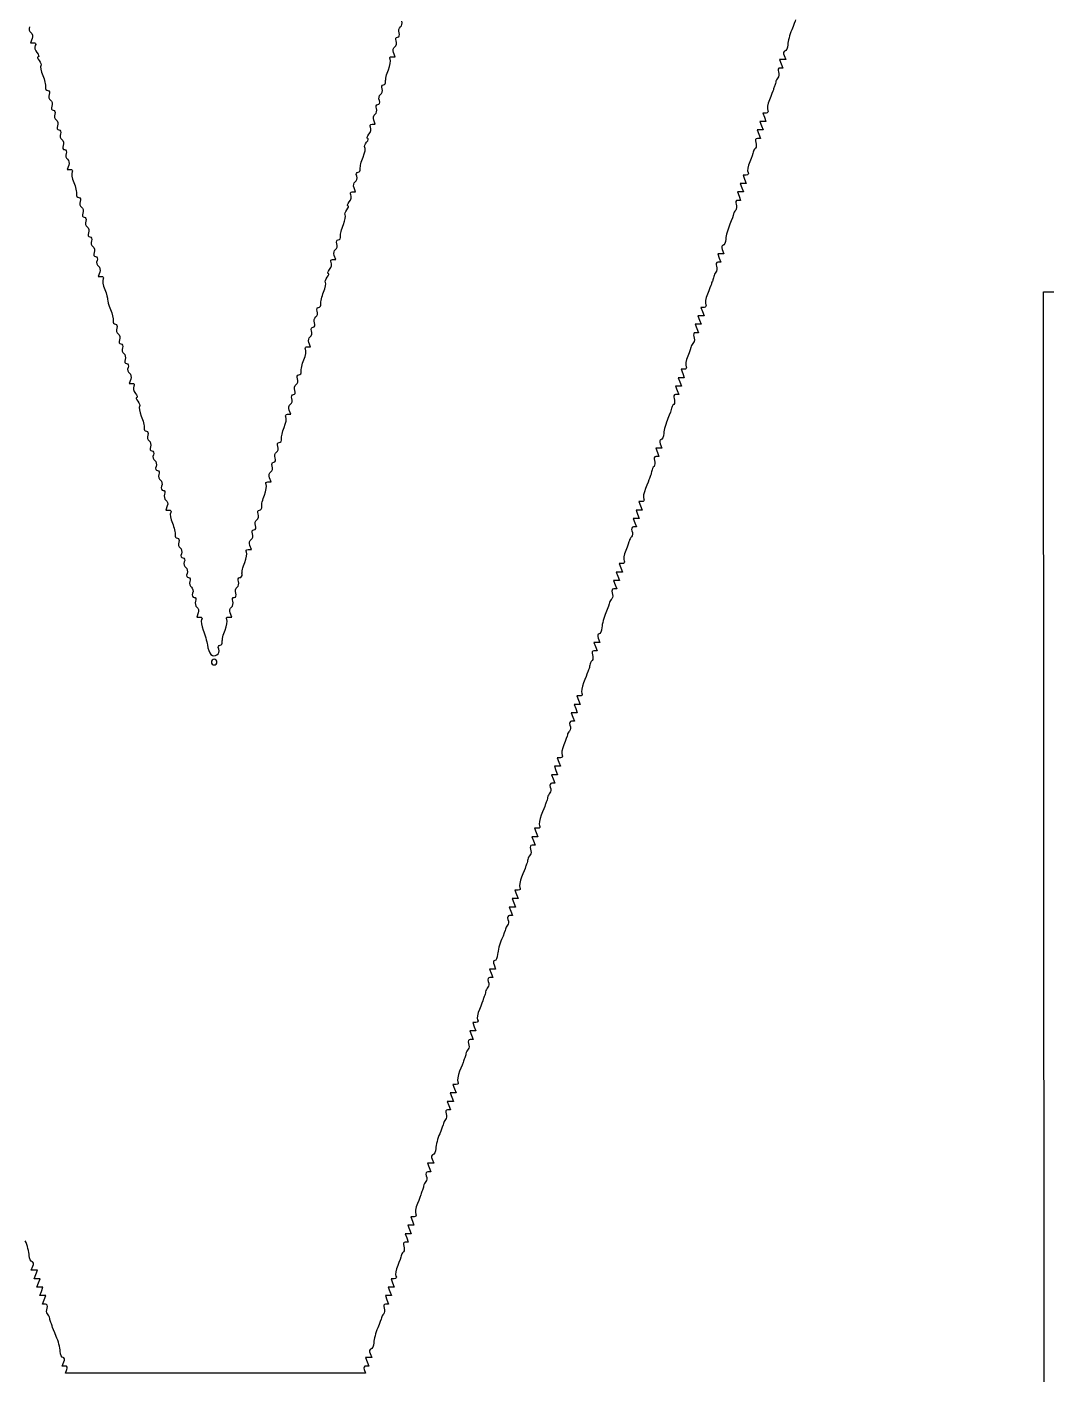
# Model space of a CAD drawing. Extents: x 13 to 550, y 14 to 551.
# Drawn here: x 262.9 to 365, y 281.4 to 416.4 of the extents above; entities that cross this region are included whole.
import ezdxf

# ---------------------------------------------------------------- set-up
doc = ezdxf.new("R2010")
doc.units = 0
doc.layers.get('0').update_dxf_attribs({"linetype": 'CONTINUOUS'})

msp = doc.modelspace()

# ---------------------------------------------------------------- linework, layer by layer
at = {"color": 7}
for p, q in [((263.411925, 415.28096), (263.252943, 414.866667)), ((263.252943, 414.866667), (263.582017, 414.866667)), ((299.451324, 413.455556), (299.780396, 413.455556)), ((299.780396, 413.455556), (299.62142, 413.869849)), ((338.768718, 413.596667), (338.931165, 413.173333)), ((338.627607, 413.173333), (338.324049, 413.173333)), ((338.324049, 413.173333), (338.486496, 412.75)), ((338.648943, 412.326667), (338.345385, 412.326667)), ((338.486496, 412.75), (338.648943, 412.326667)), ((338.931165, 413.173333), (338.627607, 413.173333)), ((336.959787, 407.811111), (336.630716, 407.811111)), ((336.630716, 407.811111), (336.793163, 407.387778)), ((297.475769, 406.682222), (297.80484, 406.682222)), ((297.80484, 406.682222), (297.645864, 407.096516)), ((336.652052, 406.964444), (336.348493, 406.964444)), ((336.348493, 406.964444), (336.51094, 406.541111)), ((336.51094, 406.541111), (336.673388, 406.117778)), ((336.95561, 406.964444), (336.652052, 406.964444)), ((336.793163, 407.387778), (336.95561, 406.964444)), ((336.369829, 406.117778), (336.066271, 406.117778)), ((336.066271, 406.117778), (336.228718, 405.694444)), ((336.391165, 405.271111), (336.087607, 405.271111)), ((336.228718, 405.694444), (336.391165, 405.271111)), ((336.673388, 406.117778), (336.369829, 406.117778)), ((267.080814, 402.58096), (266.921832, 402.166667)), ((266.921832, 402.166667), (267.250906, 402.166667)), ((334.984231, 401.602222), (334.65516, 401.602222)), ((334.65516, 401.602222), (334.817607, 401.178889)), ((334.817607, 401.178889), (334.980054, 400.755556)), ((295.500213, 399.908889), (295.829284, 399.908889)), ((295.829284, 399.908889), (295.670309, 400.323183)), ((334.394274, 399.908889), (334.090716, 399.908889)), ((334.090716, 399.908889), (334.253163, 399.485556)), ((334.676496, 400.755556), (334.372938, 400.755556)), ((334.372938, 400.755556), (334.535385, 400.332222)), ((334.697832, 399.908889), (334.394274, 399.908889)), ((334.535385, 400.332222), (334.697832, 399.908889)), ((334.980054, 400.755556), (334.676496, 400.755556)), ((334.41561, 399.062222), (334.112052, 399.062222)), ((334.253163, 399.485556), (334.41561, 399.062222)), ((293.524658, 393.135556), (293.853729, 393.135556)), ((293.853729, 393.135556), (293.694753, 393.549849)), ((332.418718, 393.7), (332.11516, 393.7)), ((332.11516, 393.7), (332.277607, 393.276667)), ((332.277607, 393.276667), (332.440054, 392.853333)), ((332.722276, 393.7), (332.418718, 393.7)), ((332.559829, 394.123333), (332.722276, 393.7)), ((270.185258, 391.856516), (270.026277, 391.442222)), ((332.440054, 392.853333), (332.136496, 392.853333)), ((270.026277, 391.442222), (270.355351, 391.442222)), ((364.843512, 284.538169), (364.772222, 389.89)), ((364.772222, 389.89), (400.374048, 389.821615)), ((330.750898, 388.337778), (330.421827, 388.337778)), ((330.421827, 388.337778), (330.584274, 387.914444)), ((330.584274, 387.914444), (330.746721, 387.491111)), ((330.16094, 386.644444), (329.857382, 386.644444)), ((329.857382, 386.644444), (330.019829, 386.221111)), ((330.019829, 386.221111), (330.182276, 385.797778)), ((330.443163, 387.491111), (330.139604, 387.491111)), ((330.139604, 387.491111), (330.302052, 387.067778)), ((330.464499, 386.644444), (330.16094, 386.644444)), ((330.302052, 387.067778), (330.464499, 386.644444)), ((330.746721, 387.491111), (330.443163, 387.491111)), ((330.182276, 385.797778), (329.878718, 385.797778)), ((290.984658, 384.386667), (291.313729, 384.386667)), ((291.313729, 384.386667), (291.154753, 384.80096)), ((328.775342, 382.128889), (328.446271, 382.128889)), ((328.446271, 382.128889), (328.608718, 381.705556)), ((273.289703, 381.132072), (273.130721, 380.717778)), ((328.467607, 381.282222), (328.164049, 381.282222)), ((328.164049, 381.282222), (328.326496, 380.858889)), ((328.326496, 380.858889), (328.488943, 380.435556)), ((328.771165, 381.282222), (328.467607, 381.282222)), ((328.608718, 381.705556), (328.771165, 381.282222)), ((273.130721, 380.717778), (273.459795, 380.717778)), ((328.185385, 380.435556), (327.881827, 380.435556)), ((327.881827, 380.435556), (328.044274, 380.012222)), ((328.206721, 379.588889), (327.903163, 379.588889)), ((328.044274, 380.012222), (328.206721, 379.588889)), ((328.488943, 380.435556), (328.185385, 380.435556)), ((289.009102, 377.613333), (289.338173, 377.613333)), ((289.338173, 377.613333), (289.179198, 378.027627)), ((326.209829, 374.226667), (325.906271, 374.226667)), ((325.906271, 374.226667), (326.068718, 373.803333)), ((326.513388, 374.226667), (326.209829, 374.226667)), ((326.35094, 374.65), (326.513388, 374.226667)), ((326.231165, 373.38), (325.927607, 373.38)), ((326.068718, 373.803333), (326.231165, 373.38)), ((287.033547, 370.84), (287.362618, 370.84)), ((287.362618, 370.84), (287.203642, 371.254294)), ((324.542009, 368.864444), (324.212938, 368.864444)), ((324.212938, 368.864444), (324.375385, 368.441111)), ((276.958592, 368.432072), (276.79961, 368.017778)), ((276.79961, 368.017778), (277.128684, 368.017778)), ((324.234274, 368.017778), (323.930716, 368.017778)), ((323.930716, 368.017778), (324.093163, 367.594444)), ((324.093163, 367.594444), (324.25561, 367.171111)), ((324.537832, 368.017778), (324.234274, 368.017778)), ((324.375385, 368.441111), (324.537832, 368.017778)), ((323.952052, 367.171111), (323.648493, 367.171111)), ((323.648493, 367.171111), (323.81094, 366.747778)), ((323.973388, 366.324444), (323.669829, 366.324444)), ((323.81094, 366.747778), (323.973388, 366.324444)), ((324.25561, 367.171111), (323.952052, 367.171111)), ((285.057991, 364.066667), (285.387062, 364.066667)), ((285.387062, 364.066667), (285.228086, 364.48096)), ((322.566453, 362.655556), (322.237382, 362.655556)), ((322.237382, 362.655556), (322.399829, 362.232222)), ((322.399829, 362.232222), (322.562276, 361.808889)), ((321.976496, 360.962222), (321.672938, 360.962222)), ((321.672938, 360.962222), (321.835385, 360.538889)), ((321.835385, 360.538889), (321.997832, 360.115556)), ((322.258718, 361.808889), (321.95516, 361.808889)), ((321.95516, 361.808889), (322.117607, 361.385556)), ((322.280054, 360.962222), (321.976496, 360.962222)), ((322.117607, 361.385556), (322.280054, 360.962222)), ((322.562276, 361.808889), (322.258718, 361.808889)), ((321.997832, 360.115556), (321.694274, 360.115556)), ((280.063036, 357.707627), (279.904055, 357.293333)), ((279.904055, 357.293333), (280.233128, 357.293333)), ((283.082436, 357.293333), (283.411507, 357.293333)), ((283.411507, 357.293333), (283.252531, 357.707627)), ((320.142052, 355.176667), (320.304499, 354.753333)), ((320.00094, 354.753333), (319.697382, 354.753333)), ((319.697382, 354.753333), (319.859829, 354.33)), ((320.022276, 353.906667), (319.718718, 353.906667)), ((319.859829, 354.33), (320.022276, 353.906667)), ((320.304499, 354.753333), (320.00094, 354.753333)), ((281.94, 352.777778), (281.94, 352.777778)), ((318.025385, 348.544444), (317.721827, 348.544444)), ((317.721827, 348.544444), (317.884274, 348.121111)), ((318.33312, 349.391111), (318.004049, 349.391111)), ((318.004049, 349.391111), (318.166496, 348.967778)), ((318.328943, 348.544444), (318.025385, 348.544444)), ((318.166496, 348.967778), (318.328943, 348.544444)), ((317.743163, 347.697778), (317.439604, 347.697778)), ((317.439604, 347.697778), (317.602052, 347.274444)), ((317.602052, 347.274444), (317.764499, 346.851111)), ((318.046721, 347.697778), (317.743163, 347.697778)), ((317.884274, 348.121111), (318.046721, 347.697778)), ((317.764499, 346.851111), (317.46094, 346.851111)), ((316.357564, 343.182222), (316.028493, 343.182222)), ((316.028493, 343.182222), (316.19094, 342.758889)), ((316.049829, 342.335556), (315.746271, 342.335556)), ((315.746271, 342.335556), (315.908718, 341.912222)), ((315.908718, 341.912222), (316.071165, 341.488889)), ((316.353388, 342.335556), (316.049829, 342.335556)), ((316.19094, 342.758889), (316.353388, 342.335556)), ((315.767607, 341.488889), (315.464049, 341.488889)), ((315.464049, 341.488889), (315.626496, 341.065556)), ((315.788943, 340.642222), (315.485385, 340.642222)), ((315.626496, 341.065556), (315.788943, 340.642222)), ((316.071165, 341.488889), (315.767607, 341.488889)), ((313.792052, 335.28), (313.488493, 335.28)), ((313.488493, 335.28), (313.65094, 334.856667)), ((314.099787, 336.126667), (313.770716, 336.126667)), ((313.770716, 336.126667), (313.933163, 335.703333)), ((314.09561, 335.28), (313.792052, 335.28)), ((313.933163, 335.703333), (314.09561, 335.28)), ((313.813388, 334.433333), (313.509829, 334.433333)), ((313.65094, 334.856667), (313.813388, 334.433333)), ((312.124231, 329.917778), (311.79516, 329.917778)), ((311.79516, 329.917778), (311.957607, 329.494444)), ((311.957607, 329.494444), (312.120054, 329.071111)), ((311.534274, 328.224444), (311.230716, 328.224444)), ((311.230716, 328.224444), (311.393163, 327.801111)), ((311.816496, 329.071111), (311.512938, 329.071111)), ((311.512938, 329.071111), (311.675385, 328.647778)), ((311.837832, 328.224444), (311.534274, 328.224444)), ((311.675385, 328.647778), (311.837832, 328.224444)), ((312.120054, 329.071111), (311.816496, 329.071111)), ((311.55561, 327.377778), (311.252052, 327.377778)), ((311.393163, 327.801111), (311.55561, 327.377778)), ((309.558718, 322.015556), (309.25516, 322.015556)), ((309.25516, 322.015556), (309.417607, 321.592222)), ((309.417607, 321.592222), (309.580054, 321.168889)), ((309.862276, 322.015556), (309.558718, 322.015556)), ((309.699829, 322.438889), (309.862276, 322.015556)), ((309.580054, 321.168889), (309.276496, 321.168889)), ((307.890898, 316.653333), (307.561827, 316.653333)), ((307.561827, 316.653333), (307.724274, 316.23)), ((307.724274, 316.23), (307.886721, 315.806667)), ((307.583163, 315.806667), (307.279604, 315.806667)), ((307.279604, 315.806667), (307.442052, 315.383333)), ((307.604499, 314.96), (307.30094, 314.96)), ((307.442052, 315.383333), (307.604499, 314.96)), ((307.886721, 315.806667), (307.583163, 315.806667)), ((305.607607, 309.597778), (305.304049, 309.597778)), ((305.304049, 309.597778), (305.466496, 309.174444)), ((305.915342, 310.444444), (305.586271, 310.444444)), ((305.586271, 310.444444), (305.748718, 310.021111)), ((305.911165, 309.597778), (305.607607, 309.597778)), ((305.748718, 310.021111), (305.911165, 309.597778)), ((305.325385, 308.751111), (305.021827, 308.751111)), ((305.021827, 308.751111), (305.184274, 308.327778)), ((305.346721, 307.904444), (305.043163, 307.904444)), ((305.184274, 308.327778), (305.346721, 307.904444)), ((305.628943, 308.751111), (305.325385, 308.751111)), ((305.466496, 309.174444), (305.628943, 308.751111)), ((303.349829, 302.542222), (303.046271, 302.542222)), ((303.046271, 302.542222), (303.208718, 302.118889)), ((303.653388, 302.542222), (303.349829, 302.542222)), ((303.49094, 302.965556), (303.653388, 302.542222)), ((303.371165, 301.695556), (303.067607, 301.695556)), ((303.208718, 302.118889), (303.371165, 301.695556)), ((301.682009, 297.18), (301.352938, 297.18)), ((301.352938, 297.18), (301.515385, 296.756667)), ((301.374274, 296.333333), (301.070716, 296.333333)), ((301.070716, 296.333333), (301.233163, 295.91)), ((301.233163, 295.91), (301.39561, 295.486667)), ((301.677832, 296.333333), (301.374274, 296.333333)), ((301.515385, 296.756667), (301.677832, 296.333333)), ((301.092052, 295.486667), (300.788493, 295.486667)), ((300.788493, 295.486667), (300.95094, 295.063333)), ((301.113388, 294.64), (300.809829, 294.64)), ((300.95094, 295.063333), (301.113388, 294.64)), ((301.39561, 295.486667), (301.092052, 295.486667)), ((263.331048, 291.817778), (263.493496, 292.241111)), ((263.634607, 291.817778), (263.331048, 291.817778)), ((263.938168, 291.817778), (263.634607, 291.817778)), ((263.775718, 291.394444), (263.938168, 291.817778)), ((263.613271, 290.971111), (263.775718, 291.394444)), ((263.916829, 290.971111), (263.613271, 290.971111)), ((263.895493, 290.124444), (264.05794, 290.547778)), ((264.22039, 290.971111), (263.916829, 290.971111)), ((264.05794, 290.547778), (264.22039, 290.971111)), ((299.706453, 290.971111), (299.377382, 290.971111)), ((299.377382, 290.971111), (299.539829, 290.547778)), ((299.539829, 290.547778), (299.702276, 290.124444)), ((264.199051, 290.124444), (263.895493, 290.124444)), ((264.177715, 289.277778), (264.340162, 289.701111)), ((264.481273, 289.277778), (264.177715, 289.277778)), ((264.502612, 290.124444), (264.199051, 290.124444)), ((264.340162, 289.701111), (264.502612, 290.124444)), ((264.784834, 289.277778), (264.481273, 289.277778)), ((264.622384, 288.854444), (264.784834, 289.277778)), ((299.116496, 289.277778), (298.812938, 289.277778)), ((298.812938, 289.277778), (298.975385, 288.854444)), ((299.398718, 290.124444), (299.09516, 290.124444)), ((299.09516, 290.124444), (299.257607, 289.701111)), ((299.420054, 289.277778), (299.116496, 289.277778)), ((299.257607, 289.701111), (299.420054, 289.277778)), ((299.702276, 290.124444), (299.398718, 290.124444)), ((264.459937, 288.431111), (264.622384, 288.854444)), ((264.763496, 288.431111), (264.459937, 288.431111)), ((299.137832, 288.431111), (298.834274, 288.431111)), ((298.975385, 288.854444), (299.137832, 288.431111)), ((364.842862, 284.53816), (364.843512, 284.538169)), ((364.91418, 179.186332), (364.842862, 284.53816)), ((266.435493, 282.222222), (266.59794, 282.645556)), ((266.739051, 282.222222), (266.435493, 282.222222)), ((297.14094, 283.068889), (296.837382, 283.068889)), ((296.837382, 283.068889), (296.999829, 282.645556)), ((297.162276, 282.222222), (296.858718, 282.222222)), ((296.999829, 282.645556), (297.162276, 282.222222)), ((297.444499, 283.068889), (297.14094, 283.068889)), ((297.282052, 283.492222), (297.444499, 283.068889)), ((266.771865, 281.516667), (266.907239, 281.869444)), ((281.798889, 281.516667), (266.771865, 281.516667)), ((266.907239, 281.869444), (266.907239, 281.869444)), ((296.825924, 281.516667), (281.798889, 281.516667)), ((296.690542, 281.869444), (296.825924, 281.516667))]:
    msp.add_line(p, q, dxfattribs=at)
for points in [[(263.144124, 416.447436), (263.060804, 416.230302), (263.122732, 415.972236), (263.281767, 415.873954)], [(300.185864, 415.845405), (300.098404, 416.073268), (300.156993, 416.340115), (300.315997, 416.438399)], [(300.315997, 416.438399), (300.475029, 416.53668), (300.536977, 416.794747), (300.453665, 417.01188)], [(339.532722, 416.136667), (339.336578, 415.671), (339.156717, 415.00434), (339.133039, 414.6552)], [(339.913016, 417.171482), (339.900034, 417.068), (339.728866, 416.602333), (339.532722, 416.136667)], [(263.281767, 415.873954), (263.440793, 415.775671), (263.499363, 415.508824), (263.411925, 415.28096)], [(263.582017, 414.866667), (263.763006, 414.866667), (263.829162, 414.734104), (263.729027, 414.572083)], [(263.729027, 414.572083), (263.628892, 414.410059), (263.700446, 414.092559), (263.888037, 413.866528)], [(299.751552, 414.462843), (299.910585, 414.561124), (299.972532, 414.819191), (299.88922, 415.036325)], [(299.88922, 415.036325), (299.80588, 415.253458), (299.874263, 415.431111), (300.041282, 415.431111)], [(300.041282, 415.431111), (300.208244, 415.431111), (300.273297, 415.617544), (300.185864, 415.845405)], [(339.133039, 414.6552), (339.109332, 414.306058), (338.981175, 414.020308), (338.848136, 414.0202)], [(263.888037, 413.866528), (264.07563, 413.640493), (264.134513, 413.455556), (264.018889, 413.455556)], [(264.018889, 413.455556), (263.903265, 413.455556), (263.950114, 413.285122), (264.122995, 413.076811)], [(299.112319, 412.138684), (299.293534, 412.57857), (299.369903, 413.05482), (299.282019, 413.197017)], [(299.282019, 413.197017), (299.194135, 413.339212), (299.270448, 413.455556), (299.451324, 413.455556)], [(299.62142, 413.869849), (299.533959, 414.097713), (299.592548, 414.364559), (299.751552, 414.462843)], [(338.848136, 414.0202), (338.715124, 414.02009), (338.679367, 413.8295), (338.768718, 413.596667)], [(264.122995, 413.076811), (264.295876, 412.868502), (264.371373, 412.632116), (264.290768, 412.551507)], [(264.290768, 412.551507), (264.210159, 412.470899), (264.295114, 412.038086), (264.479586, 411.589697)], [(298.840454, 410.986111), (298.808761, 411.180139), (298.931076, 411.698796), (299.112319, 412.138684)], [(338.345385, 412.326667), (338.178422, 412.326667), (338.110181, 412.148582), (338.19369, 411.930926)], [(338.19369, 411.930926), (338.277228, 411.713268), (338.259053, 411.448685), (338.153333, 411.342961)], [(264.479586, 411.589697), (264.664043, 411.141308), (264.789031, 410.615694), (264.757332, 410.421667)], [(298.478109, 410.238547), (298.394769, 410.45568), (298.455249, 410.633333), (298.612334, 410.633333)], [(298.612334, 410.633333), (298.769504, 410.633333), (298.872148, 410.792083), (298.840454, 410.986111)], [(337.82, 410.492222), (337.781194, 410.414611), (337.722916, 410.255861), (337.690516, 410.139444)], [(337.925833, 410.892038), (337.90636, 410.74975), (337.858806, 410.569833), (337.82, 410.492222)], [(338.153333, 411.342961), (338.047612, 411.237241), (337.94525, 411.034323), (337.925833, 410.892038)], [(264.757332, 410.421667), (264.725635, 410.227639), (264.828282, 410.068889), (264.985438, 410.068889)], [(264.985438, 410.068889), (265.142593, 410.068889), (265.203003, 409.891236), (265.11968, 409.674102)], [(265.11968, 409.674102), (265.036359, 409.456969), (265.098287, 409.198902), (265.257322, 409.100621)], [(298.210309, 409.072072), (298.122848, 409.299935), (298.181437, 409.566782), (298.340441, 409.665066)], [(298.340441, 409.665066), (298.499474, 409.763347), (298.561421, 410.021413), (298.478109, 410.238547)], [(337.690516, 410.139444), (337.658117, 410.023028), (337.482575, 409.567871), (337.300457, 409.127983)], [(265.257322, 409.100621), (265.416349, 409.002337), (265.474918, 408.73549), (265.38748, 408.507627)], [(265.38748, 408.507627), (265.300039, 408.279767), (265.3651, 408.093333), (265.53206, 408.093333)], [(265.53206, 408.093333), (265.699017, 408.093333), (265.767447, 407.91568), (265.684124, 407.698547)], [(297.775997, 407.68951), (297.935029, 407.787791), (297.996977, 408.045858), (297.913665, 408.262991)], [(297.913665, 408.262991), (297.830325, 408.480125), (297.898707, 408.657778), (298.065726, 408.657778)], [(298.065726, 408.657778), (298.232689, 408.657778), (298.297741, 408.844211), (298.210309, 409.072072)], [(337.129092, 408.069649), (337.216976, 407.927454), (337.140663, 407.811111), (336.959787, 407.811111)], [(337.300457, 409.127983), (337.118311, 408.688097), (337.041208, 408.211847), (337.129092, 408.069649)], [(265.684124, 407.698547), (265.600804, 407.481413), (265.662732, 407.223347), (265.821767, 407.125066)], [(265.821767, 407.125066), (265.980793, 407.026782), (266.039363, 406.759935), (265.951925, 406.532072)], [(265.951925, 406.532072), (265.864484, 406.304211), (265.929545, 406.117778), (266.096504, 406.117778)], [(297.328759, 406.387639), (297.228627, 406.54966), (297.29478, 406.682222), (297.475769, 406.682222)], [(297.645864, 407.096516), (297.558404, 407.324379), (297.616993, 407.591226), (297.775997, 407.68951)], [(266.096504, 406.117778), (266.263461, 406.117778), (266.331892, 405.940125), (266.248569, 405.722991)], [(266.248569, 405.722991), (266.165248, 405.505858), (266.227176, 405.247791), (266.386211, 405.14951)], [(266.386211, 405.14951), (266.545238, 405.051226), (266.603807, 404.784379), (266.516369, 404.556516)], [(297.038889, 405.271111), (296.923262, 405.271111), (296.982162, 405.456049), (297.169727, 405.682083)], [(296.934777, 404.892366), (297.107666, 405.100677), (297.154515, 405.271111), (297.038889, 405.271111)], [(297.169727, 405.682083), (297.35732, 405.908115), (297.428892, 406.225615), (297.328759, 406.387639)], [(336.087607, 405.271111), (335.920644, 405.271111), (335.852403, 405.093026), (335.935913, 404.875371)], [(266.516369, 404.556516), (266.428928, 404.328655), (266.493989, 404.142222), (266.660949, 404.142222)], [(266.660949, 404.142222), (266.827906, 404.142222), (266.896336, 403.964569), (266.813013, 403.747436)], [(266.813013, 403.747436), (266.729693, 403.530302), (266.791621, 403.272236), (266.950656, 403.173954)], [(296.578189, 403.405253), (296.76265, 403.853642), (296.847627, 404.286455), (296.767024, 404.367063)], [(296.767024, 404.367063), (296.686393, 404.447671), (296.761944, 404.684058), (296.934777, 404.892366)], [(335.679683, 403.907038), (335.666701, 403.803556), (335.50702, 403.358982), (335.324902, 402.919094)], [(335.895555, 404.287406), (335.789834, 404.181685), (335.692694, 404.010518), (335.679683, 403.907038)], [(335.935913, 404.875371), (336.01945, 404.657712), (336.001275, 404.393129), (335.895555, 404.287406)], [(266.950656, 403.173954), (267.109682, 403.075671), (267.168252, 402.808824), (267.080814, 402.58096)], [(296.300454, 402.237222), (296.268761, 402.43125), (296.393729, 402.956863), (296.578189, 403.405253)], [(335.324902, 402.919094), (335.142755, 402.479208), (335.065652, 402.002958), (335.153536, 401.86076)], [(267.250906, 402.166667), (267.431895, 402.166667), (267.508076, 402.050323), (267.420192, 401.908129)], [(267.420192, 401.908129), (267.33231, 401.765931), (267.408677, 401.289681), (267.589906, 400.849795)], [(295.800441, 400.916177), (295.959474, 401.014458), (296.021421, 401.272525), (295.938109, 401.489658)], [(295.938109, 401.489658), (295.854769, 401.706791), (295.915249, 401.884444), (296.072334, 401.884444)], [(296.072334, 401.884444), (296.229504, 401.884444), (296.332148, 402.043194), (296.300454, 402.237222)], [(335.153536, 401.86076), (335.24142, 401.718566), (335.165107, 401.602222), (334.984231, 401.602222)], [(267.589906, 400.849795), (267.771132, 400.409907), (267.893475, 399.89125), (267.861776, 399.697222)], [(267.861776, 399.697222), (267.83008, 399.503194), (267.932727, 399.344444), (268.089882, 399.344444)], [(295.353204, 399.614305), (295.253071, 399.776326), (295.319224, 399.908889), (295.500213, 399.908889)], [(295.670309, 400.323183), (295.582848, 400.551046), (295.641437, 400.817893), (295.800441, 400.916177)], [(268.089882, 399.344444), (268.247038, 399.344444), (268.307447, 399.166791), (268.224124, 398.949658)], [(268.224124, 398.949658), (268.140804, 398.732525), (268.202732, 398.474458), (268.361767, 398.376177)], [(268.361767, 398.376177), (268.520793, 398.277893), (268.579363, 398.011046), (268.491925, 397.783183)], [(295.063333, 398.497778), (294.947707, 398.497778), (295.006607, 398.682715), (295.194172, 398.90875)], [(294.959222, 398.119033), (295.132111, 398.327344), (295.17896, 398.497778), (295.063333, 398.497778)], [(295.194172, 398.90875), (295.381765, 399.134782), (295.453336, 399.452282), (295.353204, 399.614305)], [(334.112052, 399.062222), (333.945089, 399.062222), (333.876848, 398.884137), (333.960357, 398.666482)], [(333.960357, 398.666482), (334.043895, 398.448824), (334.02572, 398.18424), (333.919999, 398.078517)], [(268.491925, 397.783183), (268.404484, 397.555322), (268.469545, 397.368889), (268.636504, 397.368889)], [(268.636504, 397.368889), (268.803461, 397.368889), (268.871892, 397.191236), (268.788569, 396.974102)], [(294.602634, 396.631919), (294.787094, 397.080308), (294.872071, 397.513121), (294.791469, 397.59373)], [(294.791469, 397.59373), (294.710838, 397.674338), (294.786389, 397.910725), (294.959222, 398.119033)], [(333.704128, 397.698149), (333.691145, 397.594667), (333.519978, 397.129), (333.323833, 396.663333)], [(333.919999, 398.078517), (333.814279, 397.972796), (333.717138, 397.801629), (333.704128, 397.698149)], [(268.788569, 396.974102), (268.705248, 396.756969), (268.767176, 396.498902), (268.926211, 396.400621)], [(268.926211, 396.400621), (269.085238, 396.302337), (269.143807, 396.03549), (269.056369, 395.807627)], [(269.056369, 395.807627), (268.968928, 395.579767), (269.033989, 395.393333), (269.200949, 395.393333)], [(294.324899, 395.463889), (294.293205, 395.657917), (294.418173, 396.18353), (294.602634, 396.631919)], [(333.323833, 396.663333), (333.127689, 396.197667), (332.947828, 395.531007), (332.92415, 395.181867)], [(269.200949, 395.393333), (269.367906, 395.393333), (269.436336, 395.21568), (269.353013, 394.998547)], [(269.353013, 394.998547), (269.269693, 394.781413), (269.331621, 394.523347), (269.490656, 394.425066)], [(269.490656, 394.425066), (269.649682, 394.326782), (269.708252, 394.059935), (269.620814, 393.832072)], [(293.824886, 394.142843), (293.983918, 394.241124), (294.045866, 394.499191), (293.962554, 394.716325)], [(293.962554, 394.716325), (293.879214, 394.933458), (293.939694, 395.111111), (294.096779, 395.111111)], [(294.096779, 395.111111), (294.253948, 395.111111), (294.356592, 395.269861), (294.324899, 395.463889)], [(332.639247, 394.546867), (332.506235, 394.546757), (332.470478, 394.356167), (332.559829, 394.123333)], [(332.92415, 395.181867), (332.900443, 394.832724), (332.772286, 394.546974), (332.639247, 394.546867)], [(269.620814, 393.832072), (269.533373, 393.604211), (269.598434, 393.417778), (269.765393, 393.417778)], [(269.765393, 393.417778), (269.93235, 393.417778), (270.000781, 393.240125), (269.917458, 393.022991)], [(269.917458, 393.022991), (269.834137, 392.805858), (269.896065, 392.547791), (270.0551, 392.44951)], [(293.377648, 392.840972), (293.277516, 393.002993), (293.343669, 393.135556), (293.524658, 393.135556)], [(293.694753, 393.549849), (293.607292, 393.777713), (293.665882, 394.044559), (293.824886, 394.142843)], [(270.0551, 392.44951), (270.214127, 392.351226), (270.272696, 392.084379), (270.185258, 391.856516)], [(293.087778, 391.724444), (292.972151, 391.724444), (293.031051, 391.909382), (293.218616, 392.135416)], [(292.983666, 391.345699), (293.156555, 391.55401), (293.203404, 391.724444), (293.087778, 391.724444)], [(293.218616, 392.135416), (293.406209, 392.361448), (293.477781, 392.678948), (293.377648, 392.840972)], [(331.944444, 391.869628), (331.838723, 391.763908), (331.736361, 391.56099), (331.716944, 391.418705)], [(332.136496, 392.853333), (331.969533, 392.853333), (331.901292, 392.675248), (331.984802, 392.457593)], [(331.984802, 392.457593), (332.068339, 392.239935), (332.050164, 391.975351), (331.944444, 391.869628)], [(270.355351, 391.442222), (270.53634, 391.442222), (270.61252, 391.325879), (270.524636, 391.183684)], [(270.524636, 391.183684), (270.436755, 391.041486), (270.513262, 390.565236), (270.694666, 390.125351)], [(292.627078, 389.858586), (292.811539, 390.306975), (292.896516, 390.739788), (292.815913, 390.820396)], [(292.815913, 390.820396), (292.735282, 390.901005), (292.810833, 391.137391), (292.983666, 391.345699)], [(331.481628, 390.666111), (331.449228, 390.549694), (331.273686, 390.094538), (331.091568, 389.654649)], [(331.611111, 391.018889), (331.572306, 390.941278), (331.514027, 390.782528), (331.481628, 390.666111)], [(331.716944, 391.418705), (331.697471, 391.276417), (331.649917, 391.0965), (331.611111, 391.018889)], [(270.694666, 390.125351), (270.876065, 389.685462), (271.005441, 389.234711), (270.982169, 389.123679)], [(270.982169, 389.123679), (270.958914, 389.012647), (271.085759, 388.568147), (271.264078, 388.135901)], [(292.349343, 388.690556), (292.31765, 388.884583), (292.442618, 389.410197), (292.627078, 389.858586)], [(331.091568, 389.654649), (330.909422, 389.214764), (330.832319, 388.738514), (330.920203, 388.596316)], [(271.264078, 388.135901), (271.442397, 387.703655), (271.562364, 387.19125), (271.530665, 386.997222)], [(291.84933, 387.36951), (292.008362, 387.467791), (292.07031, 387.725858), (291.986998, 387.942991)], [(291.986998, 387.942991), (291.903658, 388.160125), (291.964138, 388.337778), (292.121223, 388.337778)], [(292.121223, 388.337778), (292.278393, 388.337778), (292.381037, 388.496528), (292.349343, 388.690556)], [(330.920203, 388.596316), (331.008087, 388.454121), (330.931774, 388.337778), (330.750898, 388.337778)], [(271.530665, 386.997222), (271.498969, 386.803194), (271.601616, 386.644444), (271.758771, 386.644444)], [(271.758771, 386.644444), (271.915927, 386.644444), (271.976336, 386.466791), (271.893013, 386.249658)], [(271.893013, 386.249658), (271.809693, 386.032525), (271.871621, 385.774458), (272.030656, 385.676177)], [(291.422554, 385.967436), (291.339214, 386.184569), (291.407596, 386.362222), (291.574615, 386.362222)], [(291.574615, 386.362222), (291.741578, 386.362222), (291.80663, 386.548655), (291.719198, 386.776516)], [(291.719198, 386.776516), (291.631737, 387.004379), (291.690326, 387.271226), (291.84933, 387.36951)], [(272.030656, 385.676177), (272.189682, 385.577893), (272.248252, 385.311046), (272.160814, 385.083183)], [(272.160814, 385.083183), (272.073373, 384.855322), (272.138434, 384.668889), (272.305393, 384.668889)], [(291.154753, 384.80096), (291.067292, 385.028824), (291.125882, 385.295671), (291.284886, 385.393954)], [(291.284886, 385.393954), (291.443918, 385.492236), (291.505866, 385.750302), (291.422554, 385.967436)], [(329.878718, 385.797778), (329.711756, 385.797778), (329.643514, 385.619693), (329.727024, 385.402037)], [(329.727024, 385.402037), (329.810562, 385.184379), (329.792386, 384.919796), (329.686666, 384.814072)], [(272.305393, 384.668889), (272.47235, 384.668889), (272.540781, 384.491236), (272.457458, 384.274102)], [(272.457458, 384.274102), (272.374137, 384.056969), (272.436065, 383.798902), (272.5951, 383.700621)], [(272.5951, 383.700621), (272.754127, 383.602337), (272.812696, 383.33549), (272.725258, 383.107627)], [(290.645652, 383.069795), (290.826867, 383.509681), (290.903237, 383.985931), (290.815353, 384.128129)], [(290.815353, 384.128129), (290.727469, 384.270323), (290.803782, 384.386667), (290.984658, 384.386667)], [(329.470794, 384.433705), (329.457812, 384.330222), (329.298131, 383.885649), (329.116013, 383.44576)], [(329.686666, 384.814072), (329.580946, 384.708352), (329.483805, 384.537184), (329.470794, 384.433705)], [(272.725258, 383.107627), (272.637817, 382.879767), (272.702878, 382.693333), (272.869838, 382.693333)], [(272.869838, 382.693333), (273.036795, 382.693333), (273.105225, 382.51568), (273.021902, 382.298547)], [(273.021902, 382.298547), (272.938581, 382.081413), (273.00051, 381.823347), (273.159545, 381.725066)], [(290.373788, 381.917222), (290.342094, 382.11125), (290.464409, 382.629907), (290.645652, 383.069795)], [(328.944647, 382.387427), (329.032531, 382.245232), (328.956218, 382.128889), (328.775342, 382.128889)], [(329.116013, 383.44576), (328.933866, 383.005875), (328.856763, 382.529625), (328.944647, 382.387427)], [(273.159545, 381.725066), (273.318571, 381.626782), (273.377141, 381.359935), (273.289703, 381.132072)], [(289.873775, 380.596177), (290.032807, 380.694458), (290.094755, 380.952525), (290.011443, 381.169658)], [(290.011443, 381.169658), (289.928102, 381.386791), (289.988583, 381.564444), (290.145668, 381.564444)], [(290.145668, 381.564444), (290.302837, 381.564444), (290.405481, 381.723194), (290.373788, 381.917222)], [(273.459795, 380.717778), (273.640784, 380.717778), (273.70694, 380.585215), (273.606805, 380.423194)], [(273.606805, 380.423194), (273.506669, 380.26117), (273.578224, 379.94367), (273.765814, 379.717639)], [(273.765814, 379.717639), (273.953407, 379.491604), (274.01229, 379.306667), (273.896667, 379.306667)], [(289.446998, 379.194102), (289.363658, 379.411236), (289.43204, 379.588889), (289.59906, 379.588889)], [(289.59906, 379.588889), (289.766022, 379.588889), (289.831074, 379.775322), (289.743642, 380.003183)], [(289.743642, 380.003183), (289.656181, 380.231046), (289.714771, 380.497893), (289.873775, 380.596177)], [(327.903163, 379.588889), (327.7362, 379.588889), (327.667959, 379.410804), (327.751468, 379.193148)], [(273.896667, 379.306667), (273.781043, 379.306667), (273.827892, 379.136233), (274.000773, 378.927922)], [(274.000773, 378.927922), (274.173654, 378.719613), (274.249151, 378.483227), (274.168545, 378.402619)], [(274.168545, 378.402619), (274.087937, 378.32201), (274.172892, 377.889197), (274.357363, 377.440808)], [(289.179198, 378.027627), (289.091737, 378.25549), (289.150326, 378.522337), (289.30933, 378.620621)], [(289.30933, 378.620621), (289.468362, 378.718902), (289.53031, 378.976969), (289.446998, 379.194102)], [(327.495239, 378.224816), (327.482256, 378.121333), (327.311089, 377.655667), (327.114944, 377.19)], [(327.71111, 378.605184), (327.60539, 378.499463), (327.508249, 378.328295), (327.495239, 378.224816)], [(327.751468, 379.193148), (327.835006, 378.97549), (327.816831, 378.710907), (327.71111, 378.605184)], [(274.357363, 377.440808), (274.541821, 376.992419), (274.666809, 376.466806), (274.63511, 376.272778)], [(288.670097, 376.296462), (288.851312, 376.736348), (288.927681, 377.212598), (288.839797, 377.354795)], [(288.839797, 377.354795), (288.751913, 377.49699), (288.828226, 377.613333), (289.009102, 377.613333)], [(327.114944, 377.19), (326.9188, 376.724333), (326.73894, 376.057674), (326.715261, 375.708534)], [(274.63511, 376.272778), (274.603413, 376.07875), (274.70606, 375.92), (274.863216, 375.92)], [(274.863216, 375.92), (275.020371, 375.92), (275.080781, 375.742347), (274.997458, 375.525213)], [(274.997458, 375.525213), (274.914137, 375.30808), (274.976065, 375.050013), (275.1351, 374.951732)], [(288.398232, 375.143889), (288.366539, 375.337917), (288.488854, 375.856573), (288.670097, 376.296462)], [(326.715261, 375.708534), (326.691554, 375.359391), (326.563397, 375.073641), (326.430358, 375.073534)], [(275.1351, 374.951732), (275.294127, 374.853448), (275.352696, 374.586602), (275.265258, 374.358738)], [(275.265258, 374.358738), (275.177817, 374.130878), (275.242878, 373.944444), (275.409838, 373.944444)], [(287.898219, 373.822843), (288.057251, 373.921124), (288.119199, 374.179191), (288.035887, 374.396325)], [(288.035887, 374.396325), (287.952547, 374.613458), (288.013027, 374.791111), (288.170112, 374.791111)], [(288.170112, 374.791111), (288.327282, 374.791111), (288.429926, 374.949861), (288.398232, 375.143889)], [(326.430358, 375.073534), (326.297346, 375.073424), (326.261589, 374.882833), (326.35094, 374.65)], [(275.409838, 373.944444), (275.576795, 373.944444), (275.645225, 373.766791), (275.561902, 373.549658)], [(275.561902, 373.549658), (275.478581, 373.332525), (275.54051, 373.074458), (275.699545, 372.976177)], [(275.699545, 372.976177), (275.858571, 372.877893), (275.917141, 372.611046), (275.829703, 372.383183)], [(287.471443, 372.420769), (287.388102, 372.637902), (287.456485, 372.815556), (287.623504, 372.815556)], [(287.623504, 372.815556), (287.790467, 372.815556), (287.855519, 373.001989), (287.768086, 373.229849)], [(287.768086, 373.229849), (287.680626, 373.457713), (287.739215, 373.724559), (287.898219, 373.822843)], [(325.927607, 373.38), (325.760644, 373.38), (325.692403, 373.201915), (325.775913, 372.98426)], [(325.775913, 372.98426), (325.85945, 372.766601), (325.841275, 372.502018), (325.735555, 372.396295)], [(275.829703, 372.383183), (275.742262, 372.155322), (275.807322, 371.968889), (275.974282, 371.968889)], [(275.974282, 371.968889), (276.141239, 371.968889), (276.20967, 371.791236), (276.126346, 371.574102)], [(276.126346, 371.574102), (276.043026, 371.356969), (276.104954, 371.098902), (276.263989, 371.000621)], [(287.203642, 371.254294), (287.116181, 371.482157), (287.174771, 371.749004), (287.333775, 371.847288)], [(287.333775, 371.847288), (287.492807, 371.945569), (287.554755, 372.203636), (287.471443, 372.420769)], [(325.402222, 371.545556), (325.363417, 371.467944), (325.305138, 371.309194), (325.272739, 371.192778)], [(325.508056, 371.945371), (325.488582, 371.803083), (325.441028, 371.623167), (325.402222, 371.545556)], [(325.735555, 372.396295), (325.629834, 372.290574), (325.527472, 372.087656), (325.508056, 371.945371)], [(276.263989, 371.000621), (276.423016, 370.902337), (276.481585, 370.63549), (276.394147, 370.407627)], [(276.394147, 370.407627), (276.306706, 370.179767), (276.371767, 369.993333), (276.538727, 369.993333)], [(276.538727, 369.993333), (276.705684, 369.993333), (276.774114, 369.81568), (276.690791, 369.598547)], [(286.694541, 369.523129), (286.875756, 369.963014), (286.952126, 370.439264), (286.864242, 370.581462)], [(286.864242, 370.581462), (286.776358, 370.723657), (286.85267, 370.84), (287.033547, 370.84)], [(324.882679, 370.181316), (324.700533, 369.74143), (324.62343, 369.26518), (324.711314, 369.122983)], [(325.272739, 371.192778), (325.24034, 371.076361), (325.064797, 370.621204), (324.882679, 370.181316)], [(276.690791, 369.598547), (276.60747, 369.381413), (276.669398, 369.123347), (276.828433, 369.025066)], [(276.828433, 369.025066), (276.98746, 368.926782), (277.04603, 368.659935), (276.958592, 368.432072)], [(286.422677, 368.370556), (286.390983, 368.564583), (286.513298, 369.08324), (286.694541, 369.523129)], [(324.711314, 369.122983), (324.799198, 368.980788), (324.722885, 368.864444), (324.542009, 368.864444)], [(277.128684, 368.017778), (277.309673, 368.017778), (277.385853, 367.901434), (277.297969, 367.75924)], [(277.297969, 367.75924), (277.210088, 367.617042), (277.286455, 367.140792), (277.467684, 366.700906)], [(285.922664, 367.04951), (286.081696, 367.147791), (286.143644, 367.405858), (286.060332, 367.622991)], [(286.060332, 367.622991), (285.976991, 367.840125), (286.037472, 368.017778), (286.194556, 368.017778)], [(286.194556, 368.017778), (286.351726, 368.017778), (286.45437, 368.176528), (286.422677, 368.370556)], [(277.467684, 366.700906), (277.64891, 366.261018), (277.771253, 365.742361), (277.739554, 365.548333)], [(285.495887, 365.647436), (285.412547, 365.864569), (285.480929, 366.042222), (285.647948, 366.042222)], [(285.647948, 366.042222), (285.814911, 366.042222), (285.879963, 366.228655), (285.792531, 366.456516)], [(285.792531, 366.456516), (285.70507, 366.684379), (285.76366, 366.951226), (285.922664, 367.04951)], [(323.669829, 366.324444), (323.502867, 366.324444), (323.434625, 366.146359), (323.518135, 365.928704)], [(323.518135, 365.928704), (323.601673, 365.711046), (323.583498, 365.446462), (323.477777, 365.340739)], [(277.739554, 365.548333), (277.707858, 365.354306), (277.810505, 365.195556), (277.96766, 365.195556)], [(277.96766, 365.195556), (278.124816, 365.195556), (278.185225, 365.017902), (278.101902, 364.800769)], [(278.101902, 364.800769), (278.018581, 364.583636), (278.08051, 364.325569), (278.239545, 364.227288)], [(285.228086, 364.48096), (285.140626, 364.708824), (285.199215, 364.975671), (285.358219, 365.073954)], [(285.358219, 365.073954), (285.517251, 365.172236), (285.579199, 365.430302), (285.495887, 365.647436)], [(323.261905, 364.960371), (323.248923, 364.856889), (323.089242, 364.412316), (322.907124, 363.972427)], [(323.477777, 365.340739), (323.372057, 365.235019), (323.274916, 365.063851), (323.261905, 364.960371)], [(278.239545, 364.227288), (278.398571, 364.129004), (278.457141, 363.862157), (278.369703, 363.634294)], [(278.369703, 363.634294), (278.282262, 363.406433), (278.347322, 363.22), (278.514282, 363.22)], [(284.718986, 362.749795), (284.900201, 363.189681), (284.97657, 363.665931), (284.888686, 363.808129)], [(284.888686, 363.808129), (284.800802, 363.950323), (284.877115, 364.066667), (285.057991, 364.066667)], [(322.907124, 363.972427), (322.724978, 363.532541), (322.647874, 363.056291), (322.735758, 362.914094)], [(278.514282, 363.22), (278.681239, 363.22), (278.74967, 363.042347), (278.666346, 362.825213)], [(278.666346, 362.825213), (278.583026, 362.60808), (278.644954, 362.350013), (278.803989, 362.251732)], [(278.803989, 362.251732), (278.963016, 362.153448), (279.021585, 361.886602), (278.934147, 361.658738)], [(284.447121, 361.597222), (284.415428, 361.79125), (284.537743, 362.309907), (284.718986, 362.749795)], [(322.735758, 362.914094), (322.823642, 362.771899), (322.74733, 362.655556), (322.566453, 362.655556)], [(278.934147, 361.658738), (278.846706, 361.430878), (278.911767, 361.244444), (279.078727, 361.244444)], [(279.078727, 361.244444), (279.245684, 361.244444), (279.314114, 361.066791), (279.230791, 360.849658)], [(279.230791, 360.849658), (279.14747, 360.632525), (279.209398, 360.374458), (279.368433, 360.276177)], [(283.947108, 360.276177), (284.10614, 360.374458), (284.168088, 360.632525), (284.084776, 360.849658)], [(284.084776, 360.849658), (284.001436, 361.066791), (284.061916, 361.244444), (284.219001, 361.244444)], [(284.219001, 361.244444), (284.37617, 361.244444), (284.478815, 361.403194), (284.447121, 361.597222)], [(279.368433, 360.276177), (279.52746, 360.177893), (279.58603, 359.911046), (279.498592, 359.683183)], [(279.498592, 359.683183), (279.411151, 359.455322), (279.476211, 359.268889), (279.643171, 359.268889)], [(279.643171, 359.268889), (279.810128, 359.268889), (279.878559, 359.091236), (279.795235, 358.874102)], [(283.520332, 358.874102), (283.436991, 359.091236), (283.505374, 359.268889), (283.672393, 359.268889)], [(283.672393, 359.268889), (283.839356, 359.268889), (283.904408, 359.455322), (283.816975, 359.683183)], [(283.816975, 359.683183), (283.729515, 359.911046), (283.788104, 360.177893), (283.947108, 360.276177)], [(321.694274, 360.115556), (321.527311, 360.115556), (321.45907, 359.937471), (321.542579, 359.719815)], [(321.542579, 359.719815), (321.626117, 359.502157), (321.607942, 359.237574), (321.502222, 359.13185)], [(279.795235, 358.874102), (279.711915, 358.656969), (279.773843, 358.398902), (279.932878, 358.300621)], [(279.932878, 358.300621), (280.091904, 358.202337), (280.150474, 357.93549), (280.063036, 357.707627)], [(283.252531, 357.707627), (283.16507, 357.93549), (283.22366, 358.202337), (283.382664, 358.300621)], [(283.382664, 358.300621), (283.541696, 358.398902), (283.603644, 358.656969), (283.520332, 358.874102)], [(321.28635, 358.751482), (321.273368, 358.648), (321.1022, 358.182333), (320.906055, 357.716667)], [(321.502222, 359.13185), (321.396501, 359.02613), (321.29936, 358.854962), (321.28635, 358.751482)], [(280.233128, 357.293333), (280.414118, 357.293333), (280.490298, 357.17699), (280.402414, 357.034795)], [(280.402414, 357.034795), (280.314533, 356.892598), (280.387654, 356.416348), (280.564929, 355.976462)], [(282.74343, 355.976462), (282.924645, 356.416348), (283.001014, 356.892598), (282.91313, 357.034795)], [(282.91313, 357.034795), (282.825246, 357.17699), (282.901559, 357.293333), (283.082436, 357.293333)], [(320.906055, 357.716667), (320.709911, 357.251), (320.530051, 356.58434), (320.506372, 356.2352)], [(280.564929, 355.976462), (280.742192, 355.536573), (280.926935, 354.872183), (280.975466, 354.500036)], [(282.471566, 354.823889), (282.439872, 355.017917), (282.562187, 355.536573), (282.74343, 355.976462)], [(320.221469, 355.6002), (320.088458, 355.60009), (320.0527, 355.4095), (320.142052, 355.176667)], [(320.506372, 356.2352), (320.482666, 355.886058), (320.354508, 355.600308), (320.221469, 355.6002)], [(280.975466, 354.500036), (281.023997, 354.127889), (281.186306, 353.700805), (281.336152, 353.550959)], [(281.336152, 353.550959), (281.705391, 353.18172), (282.297971, 353.584428), (282.109209, 354.076325)], [(282.109209, 354.076325), (282.025886, 354.293458), (282.086293, 354.471111), (282.243445, 354.471111)], [(282.243445, 354.471111), (282.400615, 354.471111), (282.503259, 354.629861), (282.471566, 354.823889)], [(319.718718, 353.906667), (319.551756, 353.906667), (319.483514, 353.728582), (319.567024, 353.510926)], [(281.657778, 353.06), (281.502556, 353.06), (281.375556, 352.933), (281.375556, 352.777778)], [(281.375556, 352.777778), (281.375556, 352.622556), (281.502556, 352.495556), (281.657778, 352.495556)], [(281.94, 352.777778), (281.94, 352.933), (281.813, 353.06), (281.657778, 353.06)], [(281.657778, 352.495556), (281.813, 352.495556), (281.94, 352.622556), (281.94, 352.777778)], [(319.299167, 352.472038), (319.279693, 352.32975), (319.232139, 352.149833), (319.193333, 352.072222)], [(319.526666, 352.922961), (319.420946, 352.817241), (319.318584, 352.614323), (319.299167, 352.472038)], [(319.567024, 353.510926), (319.650562, 353.293268), (319.632386, 353.028685), (319.526666, 352.922961)], [(319.06385, 351.719444), (319.031451, 351.603028), (318.855908, 351.147871), (318.67379, 350.707983)], [(319.193333, 352.072222), (319.154528, 351.994611), (319.096249, 351.835861), (319.06385, 351.719444)], [(318.67379, 350.707983), (318.491644, 350.268097), (318.414541, 349.791847), (318.502425, 349.649649)], [(318.502425, 349.649649), (318.590309, 349.507454), (318.513996, 349.391111), (318.33312, 349.391111)], [(317.268888, 345.867406), (317.163168, 345.761685), (317.066027, 345.590518), (317.053016, 345.487038)], [(317.46094, 346.851111), (317.293978, 346.851111), (317.225736, 346.673026), (317.309246, 346.455371)], [(317.309246, 346.455371), (317.392784, 346.237712), (317.374609, 345.973129), (317.268888, 345.867406)], [(316.698235, 344.499094), (316.516089, 344.059208), (316.438986, 343.582958), (316.52687, 343.44076)], [(317.053016, 345.487038), (317.040034, 345.383556), (316.880353, 344.938982), (316.698235, 344.499094)], [(316.52687, 343.44076), (316.614754, 343.298566), (316.538441, 343.182222), (316.357564, 343.182222)], [(315.485385, 340.642222), (315.318422, 340.642222), (315.250181, 340.464137), (315.33369, 340.246482)], [(315.065833, 339.207594), (315.04636, 339.065306), (314.998806, 338.885389), (314.96, 338.807778)], [(315.293333, 339.658517), (315.187612, 339.552796), (315.08525, 339.349879), (315.065833, 339.207594)], [(315.33369, 340.246482), (315.417228, 340.028824), (315.399053, 339.76424), (315.293333, 339.658517)], [(314.830516, 338.455), (314.798117, 338.338583), (314.622575, 337.883427), (314.440457, 337.443538)], [(314.96, 338.807778), (314.921194, 338.730167), (314.862916, 338.571417), (314.830516, 338.455)], [(314.269092, 336.385205), (314.356976, 336.24301), (314.280663, 336.126667), (314.099787, 336.126667)], [(314.440457, 337.443538), (314.258311, 337.003652), (314.181208, 336.527402), (314.269092, 336.385205)], [(313.509829, 334.433333), (313.342867, 334.433333), (313.274625, 334.255248), (313.358135, 334.037593)], [(313.358135, 334.037593), (313.441673, 333.819935), (313.423498, 333.555351), (313.317777, 333.449628)], [(312.854961, 332.246111), (312.822562, 332.129694), (312.64702, 331.674538), (312.464902, 331.234649)], [(312.984444, 332.598889), (312.945639, 332.521278), (312.88736, 332.362528), (312.854961, 332.246111)], [(313.090278, 332.998705), (313.070804, 332.856417), (313.02325, 332.6765), (312.984444, 332.598889)], [(313.317777, 333.449628), (313.212057, 333.343908), (313.109695, 333.14099), (313.090278, 332.998705)], [(312.464902, 331.234649), (312.282755, 330.794764), (312.205652, 330.318514), (312.293536, 330.176316)], [(312.293536, 330.176316), (312.38142, 330.034121), (312.305107, 329.917778), (312.124231, 329.917778)], [(311.252052, 327.377778), (311.085089, 327.377778), (311.016848, 327.199693), (311.100357, 326.982037)], [(311.100357, 326.982037), (311.183895, 326.764379), (311.16572, 326.499796), (311.059999, 326.394072)], [(310.844128, 326.013705), (310.831145, 325.910222), (310.659978, 325.444556), (310.463833, 324.978889)], [(311.059999, 326.394072), (310.954279, 326.288352), (310.857138, 326.117184), (310.844128, 326.013705)], [(310.463833, 324.978889), (310.267689, 324.513222), (310.087828, 323.846563), (310.06415, 323.497423)], [(309.779247, 322.862423), (309.646235, 322.862313), (309.610478, 322.671722), (309.699829, 322.438889)], [(310.06415, 323.497423), (310.040443, 323.14828), (309.912286, 322.86253), (309.779247, 322.862423)], [(309.084444, 320.185184), (308.978723, 320.079463), (308.876361, 319.876545), (308.856944, 319.73426)], [(309.276496, 321.168889), (309.109533, 321.168889), (309.041292, 320.990804), (309.124802, 320.773148)], [(309.124802, 320.773148), (309.208339, 320.55549), (309.190164, 320.290907), (309.084444, 320.185184)], [(308.621628, 318.981667), (308.589228, 318.86525), (308.413686, 318.410093), (308.231568, 317.970205)], [(308.751111, 319.334444), (308.712306, 319.256833), (308.654027, 319.098083), (308.621628, 318.981667)], [(308.856944, 319.73426), (308.837471, 319.591972), (308.789917, 319.412056), (308.751111, 319.334444)], [(308.231568, 317.970205), (308.049422, 317.530319), (307.972319, 317.054069), (308.060203, 316.911871)], [(308.060203, 316.911871), (308.148087, 316.769677), (308.071774, 316.653333), (307.890898, 316.653333)], [(307.30094, 314.96), (307.133978, 314.96), (307.065736, 314.781915), (307.149246, 314.56426)], [(306.881389, 313.525371), (306.861916, 313.383083), (306.814361, 313.203167), (306.775556, 313.125556)], [(307.108888, 313.976295), (307.003168, 313.870574), (306.900806, 313.667656), (306.881389, 313.525371)], [(307.149246, 314.56426), (307.232784, 314.346601), (307.214609, 314.082018), (307.108888, 313.976295)], [(306.646072, 312.772778), (306.613673, 312.656361), (306.438131, 312.201204), (306.256013, 311.761316)], [(306.775556, 313.125556), (306.73675, 313.047944), (306.678471, 312.889194), (306.646072, 312.772778)], [(306.084647, 310.702983), (306.172531, 310.560788), (306.096218, 310.444444), (305.915342, 310.444444)], [(306.256013, 311.761316), (306.073866, 311.32143), (305.996763, 310.84518), (306.084647, 310.702983)], [(305.043163, 307.904444), (304.8762, 307.904444), (304.807959, 307.726359), (304.891468, 307.508704)], [(304.635239, 306.540371), (304.622256, 306.436889), (304.451089, 305.971222), (304.254944, 305.505556)], [(304.85111, 306.920739), (304.74539, 306.815019), (304.648249, 306.643851), (304.635239, 306.540371)], [(304.891468, 307.508704), (304.975006, 307.291046), (304.956831, 307.026462), (304.85111, 306.920739)], [(304.254944, 305.505556), (304.0588, 305.039889), (303.87894, 304.373229), (303.855261, 304.024089)], [(303.855261, 304.024089), (303.831554, 303.674947), (303.703397, 303.389197), (303.570358, 303.389089)], [(303.570358, 303.389089), (303.437346, 303.388979), (303.401589, 303.198389), (303.49094, 302.965556)], [(303.067607, 301.695556), (302.900644, 301.695556), (302.832403, 301.517471), (302.915913, 301.299815)], [(302.915913, 301.299815), (302.99945, 301.082157), (302.981275, 300.817574), (302.875555, 300.71185)], [(302.542222, 299.861111), (302.503417, 299.7835), (302.445138, 299.62475), (302.412739, 299.508333)], [(302.648056, 300.260927), (302.628582, 300.118639), (302.581028, 299.938722), (302.542222, 299.861111)], [(302.875555, 300.71185), (302.769834, 300.60613), (302.667472, 300.403212), (302.648056, 300.260927)], [(302.022679, 298.496871), (301.840533, 298.056986), (301.76343, 297.580736), (301.851314, 297.438538)], [(302.412739, 299.508333), (302.38034, 299.391917), (302.204797, 298.93676), (302.022679, 298.496871)], [(301.851314, 297.438538), (301.939198, 297.296343), (301.862885, 297.18), (301.682009, 297.18)], [(263.129183, 293.299645), (263.105505, 293.648785), (262.925653, 294.315444), (262.729497, 294.781111)], [(300.809829, 294.64), (300.642867, 294.64), (300.574625, 294.461915), (300.658135, 294.24426)], [(263.414084, 292.664645), (263.281058, 292.664752), (263.152853, 292.950502), (263.129183, 293.299645)], [(300.401905, 293.275927), (300.388923, 293.172444), (300.229242, 292.727871), (300.047124, 292.287983)], [(300.617777, 293.656295), (300.512057, 293.550574), (300.414916, 293.379406), (300.401905, 293.275927)], [(300.658135, 294.24426), (300.741673, 294.026601), (300.723498, 293.762018), (300.617777, 293.656295)], [(263.493496, 292.241111), (263.582844, 292.473944), (263.547106, 292.664535), (263.414084, 292.664645)], [(300.047124, 292.287983), (299.864978, 291.848097), (299.787874, 291.371847), (299.875758, 291.229649)], [(299.875758, 291.229649), (299.963642, 291.087454), (299.88733, 290.971111), (299.706453, 290.971111)], [(264.915196, 288.035371), (264.998719, 288.253026), (264.930455, 288.431111), (264.763496, 288.431111)], [(264.955556, 287.447406), (264.849836, 287.553129), (264.831672, 287.817712), (264.915196, 288.035371)], [(298.834274, 288.431111), (298.667311, 288.431111), (298.59907, 288.253026), (298.682579, 288.035371)], [(298.682579, 288.035371), (298.766117, 287.817712), (298.747942, 287.553129), (298.642222, 287.447406)], [(265.183056, 286.996482), (265.163639, 287.138768), (265.061279, 287.341685), (264.955556, 287.447406)], [(265.288889, 286.596667), (265.250083, 286.674278), (265.202458, 286.854194), (265.183056, 286.996482)], [(265.41837, 286.243889), (265.385962, 286.360306), (265.327694, 286.519056), (265.288889, 286.596667)], [(298.42635, 287.067038), (298.413368, 286.963556), (298.2422, 286.497889), (298.046055, 286.032222)], [(298.642222, 287.447406), (298.536501, 287.341685), (298.43936, 287.170518), (298.42635, 287.067038)], [(265.833942, 285.185556), (265.637786, 285.651222), (265.45078, 286.127472), (265.41837, 286.243889)], [(266.233628, 283.704089), (266.209949, 284.053229), (266.030098, 284.719889), (265.833942, 285.185556)], [(298.046055, 286.032222), (297.849911, 285.566556), (297.670051, 284.899896), (297.646372, 284.550756)], [(266.518528, 283.069089), (266.385503, 283.069197), (266.257298, 283.354947), (266.233628, 283.704089)], [(297.361469, 283.915756), (297.228458, 283.915646), (297.1927, 283.725056), (297.282052, 283.492222)], [(297.646372, 284.550756), (297.622666, 284.201613), (297.494508, 283.915863), (297.361469, 283.915756)], [(266.59794, 282.645556), (266.687289, 282.878389), (266.651551, 283.068979), (266.518528, 283.069089)], [(266.907239, 281.869444), (266.981694, 282.063472), (266.90611, 282.222222), (266.739051, 282.222222)], [(296.858718, 282.222222), (296.691756, 282.222222), (296.616092, 282.063472), (296.690542, 281.869444)]]:
    msp.add_open_spline(points, degree=3, dxfattribs=at)

doc.saveas('drawing.dxf')
